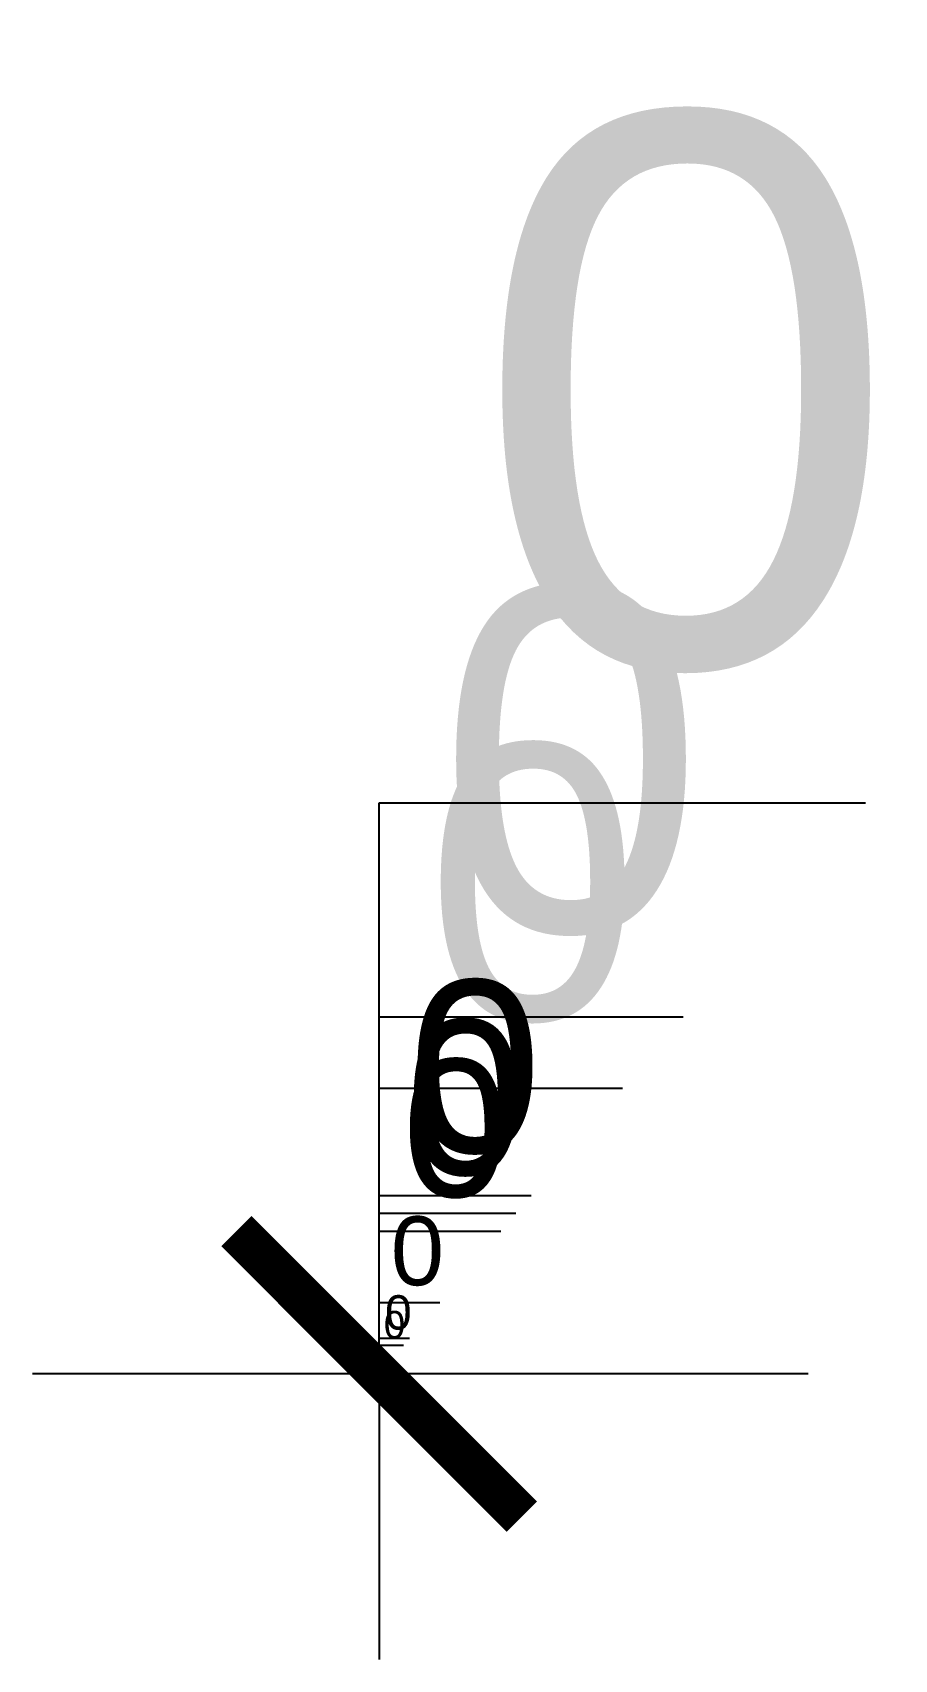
# Model space of a CAD drawing. Header units: millimetres. Extents: x -26398 to 135532, y -376633 to 43268.
# Drawn here: x -61.4 to 6.2, y -33962.1 to -33834.5 of the extents above; entities that cross this region are included whole.
import ezdxf

# ---------------------------------------------------------------- set-up
doc = ezdxf.new("R2010")
doc.units = ezdxf.units.MM
for name, color, linetype in [('0 @ 0.8', 7, 'Continuous'), ('0 @ 1', 7, 'Continuous'), ('0 @ 10', 7, 'Continuous'), ('0 @ 16', 7, 'Continuous'), ('0 @ 2', 7, 'Continuous'), ('0 @ 4', 7, 'Continuous'), ('0 @ 4.5', 7, 'Continuous'), ('0 @ 5', 7, 'Continuous'), ('0 @ 8', 7, 'Continuous')]:
    doc.layers.add(name, color=color, linetype=linetype)
doc.styles.get("Standard").update_dxf_attribs({"font": 'arial.ttf'})
doc.dimstyles.new('SCALE dimmatbang', dxfattribs={"dimscale": 70, "dimtxt": 2.7, "dimasz": 1.4, "dimexe": 1.7, "dimexo": 0.7, "dimtad": 1, "dimtoh": 1, "dimdec": 1, "dimtxsty": 'Standard', "dimblk": 'ARCHTICK', "dimcen": 2.5, "dimclrd": 1, "dimclre": 256, "dimadec": 0, "dimazin": 0, "dimtfac": 1, "dimtdec": 1, "dimtmove": 0, "dimatfit": 3, "dimfxl": 1, "dimarcsym": 0})

# ---------------------------------------------------------------- blocks, each defined once
blk = doc.blocks.new('_ArchTick')
at = {"color": 0, "linetype": 'ByBlock', "const_width": 0.15}
blk.add_lwpolyline([(-0.5, -0.5), (0.5, 0.5)], dxfattribs=at)
blk = doc.blocks.new('*D5883')
at = {"color": 1, "lineweight": -2, "transparency": 16777216}
for p, q in [((-34.23, -33939.74), (-34.23, -33936.94)), ((-34.23, -33936.94), (-31.84, -33936.94)), ((-34.23, -33939.74), (-34.23, -33941.14))]:
    blk.add_line(p, q, dxfattribs=at)
at = {"lineweight": -2, "transparency": 16777216}
blk.add_line((-0.7, -33939.74), (-35.93, -33939.74), dxfattribs=at)
blk.add_line((-0.7, -33939.74), (-35.93, -33939.74), dxfattribs=at)
at = {"layer": 'DEFPOINTS', "color": 0, "transparency": 16777216}
for p in [(-34.23, -33939.74), (0, -33939.74), (0, -33939.74)]:
    blk.add_point(p, dxfattribs=at)
at = {"color": 1, "lineweight": -2, "transparency": 16777216, "xscale": 1.4, "yscale": 1.4, "zscale": 1.4}
for rotation in [90, 270]:
    blk.add_blockref('_ArchTick', (-34.23, -33939.74), dxfattribs=dict(at, rotation=rotation))
at = {"color": 0, "transparency": 16777216, "insert": (-32.72, -33934.94), "char_height": 2.7, "attachment_point": 5}
blk.add_mtext('0', dxfattribs=at)
blk = doc.blocks.new('*D5884')
at = {"color": 1, "lineweight": -2, "transparency": 16777216}
for p, q in [((-34.23, -33939.74), (-34.23, -33927.14)), ((-34.23, -33927.14), (-23.49, -33927.14)), ((-34.23, -33939.74), (-34.23, -33946.04))]:
    blk.add_line(p, q, dxfattribs=at)
at = {"lineweight": -2, "transparency": 16777216}
blk.add_line((-3.15, -33939.74), (-41.88, -33939.74), dxfattribs=at)
blk.add_line((-3.15, -33939.74), (-41.88, -33939.74), dxfattribs=at)
at = {"layer": 'DEFPOINTS', "color": 0, "transparency": 16777216}
for p in [(-34.23, -33939.74), (0, -33939.74), (0, -33939.74)]:
    blk.add_point(p, dxfattribs=at)
at = {"color": 1, "lineweight": -2, "transparency": 16777216, "xscale": 6.3, "yscale": 6.3, "zscale": 6.3}
for rotation in [90, 270]:
    blk.add_blockref('_ArchTick', (-34.23, -33939.74), dxfattribs=dict(at, rotation=rotation))
at = {"color": 0, "transparency": 16777216, "insert": (-27.45, -33918.13), "char_height": 12.15, "attachment_point": 5}
blk.add_mtext('0', dxfattribs=at)
blk = doc.blocks.new('*D5885')
at = {"color": 1, "lineweight": -2, "transparency": 16777216}
for p, q in [((-34.23, -33939.74), (-34.23, -33911.74)), ((-34.23, -33911.74), (-10.37, -33911.74)), ((-34.23, -33939.74), (-34.23, -33953.74))]:
    blk.add_line(p, q, dxfattribs=at)
at = {"lineweight": -2, "transparency": 16777216}
blk.add_line((-7, -33939.74), (-51.23, -33939.74), dxfattribs=at)
blk.add_line((-7, -33939.74), (-51.23, -33939.74), dxfattribs=at)
at = {"layer": 'DEFPOINTS', "color": 0, "transparency": 16777216}
for p in [(-34.23, -33939.74), (0, -33939.74), (0, -33939.74)]:
    blk.add_point(p, dxfattribs=at)
at = {"color": 1, "lineweight": -2, "transparency": 16777216, "xscale": 14, "yscale": 14, "zscale": 14}
for rotation in [90, 270]:
    blk.add_blockref('_ArchTick', (-34.23, -33939.74), dxfattribs=dict(at, rotation=rotation))
at = {"color": 0, "transparency": 16777216, "insert": (-19.17, -33891.71), "char_height": 27, "attachment_point": 5}
blk.add_mtext('0', dxfattribs=at)
blk = doc.blocks.new('*D5886')
at = {"color": 1, "lineweight": -2, "transparency": 16777216}
for p, q in [((-34.23, -33939.74), (-34.23, -33917.34)), ((-34.23, -33917.34), (-15.14, -33917.34)), ((-34.23, -33939.74), (-34.23, -33950.94))]:
    blk.add_line(p, q, dxfattribs=at)
at = {"lineweight": -2, "transparency": 16777216}
blk.add_line((-5.6, -33939.74), (-47.83, -33939.74), dxfattribs=at)
blk.add_line((-5.6, -33939.74), (-47.83, -33939.74), dxfattribs=at)
at = {"layer": 'DEFPOINTS', "color": 0, "transparency": 16777216}
for p in [(-34.23, -33939.74), (0, -33939.74), (0, -33939.74)]:
    blk.add_point(p, dxfattribs=at)
at = {"color": 1, "lineweight": -2, "transparency": 16777216, "xscale": 11.2, "yscale": 11.2, "zscale": 11.2}
for rotation in [90, 270]:
    blk.add_blockref('_ArchTick', (-34.23, -33939.74), dxfattribs=dict(at, rotation=rotation))
at = {"color": 0, "transparency": 16777216, "insert": (-22.18, -33901.31), "char_height": 21.6, "attachment_point": 5}
blk.add_mtext('0', dxfattribs=at)
blk = doc.blocks.new('*D5887')
at = {"color": 1, "lineweight": -2, "transparency": 16777216}
for p, q in [((-34.23, -33939.74), (-34.23, -33928.54)), ((-34.23, -33928.54), (-24.68, -33928.54)), ((-34.23, -33939.74), (-34.23, -33945.34))]:
    blk.add_line(p, q, dxfattribs=at)
at = {"lineweight": -2, "transparency": 16777216}
blk.add_line((-2.8, -33939.74), (-41.03, -33939.74), dxfattribs=at)
blk.add_line((-2.8, -33939.74), (-41.03, -33939.74), dxfattribs=at)
at = {"layer": 'DEFPOINTS', "color": 0, "transparency": 16777216}
for p in [(-34.23, -33939.74), (0, -33939.74), (0, -33939.74)]:
    blk.add_point(p, dxfattribs=at)
at = {"color": 1, "lineweight": -2, "transparency": 16777216, "xscale": 5.6, "yscale": 5.6, "zscale": 5.6}
for rotation in [90, 270]:
    blk.add_blockref('_ArchTick', (-34.23, -33939.74), dxfattribs=dict(at, rotation=rotation))
at = {"color": 0, "transparency": 16777216, "insert": (-28.21, -33920.53), "char_height": 10.8, "attachment_point": 5}
blk.add_mtext('0', dxfattribs=at)
blk = doc.blocks.new('*D5888')
at = {"color": 1, "lineweight": -2, "transparency": 16777216}
for p, q in [((-34.23, -33939.74), (-34.23, -33934.14)), ((-34.23, -33934.14), (-29.46, -33934.14)), ((-34.23, -33939.74), (-34.23, -33942.54))]:
    blk.add_line(p, q, dxfattribs=at)
at = {"lineweight": -2, "transparency": 16777216}
blk.add_line((-1.4, -33939.74), (-37.63, -33939.74), dxfattribs=at)
blk.add_line((-1.4, -33939.74), (-37.63, -33939.74), dxfattribs=at)
at = {"layer": 'DEFPOINTS', "color": 0, "transparency": 16777216}
for p in [(-34.23, -33939.74), (0, -33939.74), (0, -33939.74)]:
    blk.add_point(p, dxfattribs=at)
at = {"color": 1, "lineweight": -2, "transparency": 16777216, "xscale": 2.8, "yscale": 2.8, "zscale": 2.8}
for rotation in [90, 270]:
    blk.add_blockref('_ArchTick', (-34.23, -33939.74), dxfattribs=dict(at, rotation=rotation))
at = {"color": 0, "transparency": 16777216, "insert": (-31.22, -33930.13), "char_height": 5.4, "attachment_point": 5}
blk.add_mtext('0', dxfattribs=at)
blk = doc.blocks.new('*D5889')
at = {"color": 1, "lineweight": -2, "transparency": 16777216}
for p, q in [((-34.23, -33939.74), (-34.23, -33925.74)), ((-34.23, -33925.74), (-22.3, -33925.74)), ((-34.23, -33939.74), (-34.23, -33946.74))]:
    blk.add_line(p, q, dxfattribs=at)
at = {"lineweight": -2, "transparency": 16777216}
blk.add_line((-3.5, -33939.74), (-42.73, -33939.74), dxfattribs=at)
blk.add_line((-3.5, -33939.74), (-42.73, -33939.74), dxfattribs=at)
at = {"layer": 'DEFPOINTS', "color": 0, "transparency": 16777216}
for p in [(-34.23, -33939.74), (0, -33939.74), (0, -33939.74)]:
    blk.add_point(p, dxfattribs=at)
at = {"color": 1, "lineweight": -2, "transparency": 16777216, "xscale": 7, "yscale": 7, "zscale": 7}
for rotation in [90, 270]:
    blk.add_blockref('_ArchTick', (-34.23, -33939.74), dxfattribs=dict(at, rotation=rotation))
at = {"color": 0, "transparency": 16777216, "insert": (-26.7, -33915.72), "char_height": 13.5, "attachment_point": 5}
blk.add_mtext('0', dxfattribs=at)
blk = doc.blocks.new('*D5890')
at = {"color": 1, "lineweight": -2, "transparency": 16777216}
for p, q in [((-34.23, -33939.74), (-34.23, -33894.94)), ((-34.23, -33894.94), (3.94, -33894.94)), ((-34.23, -33939.74), (-34.23, -33962.14))]:
    blk.add_line(p, q, dxfattribs=at)
at = {"lineweight": -2, "transparency": 16777216}
blk.add_line((-11.2, -33939.74), (-61.43, -33939.74), dxfattribs=at)
blk.add_line((-11.2, -33939.74), (-61.43, -33939.74), dxfattribs=at)
at = {"layer": 'DEFPOINTS', "color": 0, "transparency": 16777216}
for p in [(-34.23, -33939.74), (0, -33939.74), (0, -33939.74)]:
    blk.add_point(p, dxfattribs=at)
at = {"color": 1, "lineweight": -2, "transparency": 16777216, "xscale": 22.4, "yscale": 22.4, "zscale": 22.4}
for rotation in [90, 270]:
    blk.add_blockref('_ArchTick', (-34.23, -33939.74), dxfattribs=dict(at, rotation=rotation))
at = {"color": 0, "transparency": 16777216, "insert": (-10.14, -33862.88), "char_height": 43.2, "attachment_point": 5}
blk.add_mtext('0', dxfattribs=at)
blk = doc.blocks.new('*D5891')
at = {"color": 1, "lineweight": -2, "transparency": 16777216}
for p, q in [((-34.23, -33939.74), (-34.23, -33937.5)), ((-34.23, -33937.5), (-32.32, -33937.5)), ((-34.23, -33939.74), (-34.23, -33940.86))]:
    blk.add_line(p, q, dxfattribs=at)
at = {"lineweight": -2, "transparency": 16777216}
blk.add_line((-0.56, -33939.74), (-35.59, -33939.74), dxfattribs=at)
blk.add_line((-0.56, -33939.74), (-35.59, -33939.74), dxfattribs=at)
at = {"layer": 'DEFPOINTS', "color": 0, "transparency": 16777216}
for p in [(-34.23, -33939.74), (0, -33939.74), (0, -33939.74)]:
    blk.add_point(p, dxfattribs=at)
at = {"color": 1, "lineweight": -2, "transparency": 16777216, "xscale": 1.12, "yscale": 1.12, "zscale": 1.12}
for rotation in [90, 270]:
    blk.add_blockref('_ArchTick', (-34.23, -33939.74), dxfattribs=dict(at, rotation=rotation))
at = {"color": 0, "transparency": 16777216, "insert": (-33.02, -33935.9), "char_height": 2.16, "attachment_point": 5}
blk.add_mtext('0', dxfattribs=at)
blk = doc.blocks.new('*U8883')
at = {"layer": '0 @ 0.8'}
dim = blk.add_linear_dim(base=(-34.22653367, -33939.74122424), p1=(0, -33939.74122424), p2=(0, -33939.74122424), angle=90, dimstyle='SCALE dimmatbang', override={"dimscale": 0.8, "dimtix": 0, "dimtofl": 1, "dimtmove": 0, "dimatfit": 3}, dxfattribs=at)
dim.commit()
dim.dimension.update_dxf_attribs({"geometry": '*D5891', "text_midpoint": (-33.0222499, -33935.89838659)})
at = {"layer": '0 @ 1'}
dim = blk.add_linear_dim(base=(-34.22653367, -33939.74122424), p1=(0, -33939.74122424), p2=(0, -33939.74122424), angle=90, dimstyle='SCALE dimmatbang', override={"dimscale": 1, "dimtix": 0, "dimtofl": 1, "dimtmove": 0, "dimatfit": 3}, dxfattribs=at)
dim.commit()
dim.dimension.update_dxf_attribs({"geometry": '*D5883', "text_midpoint": (-32.72117896, -33934.93767718)})
at = {"layer": '0 @ 10'}
dim = blk.add_linear_dim(base=(-34.22653367, -33939.74122424), p1=(0, -33939.74122424), p2=(0, -33939.74122424), angle=90, dimstyle='SCALE dimmatbang', override={"dimscale": 10, "dimtix": 0, "dimtofl": 1, "dimtmove": 0, "dimatfit": 3}, dxfattribs=at)
dim.commit()
dim.dimension.update_dxf_attribs({"geometry": '*D5885', "text_midpoint": (-19.1729866, -33891.70575357)})
at = {"layer": '0 @ 16'}
dim = blk.add_linear_dim(base=(-34.22653367, -33939.74122424), p1=(0, -33939.74122424), p2=(0, -33939.74122424), angle=90, dimstyle='SCALE dimmatbang', override={"dimscale": 16, "dimtix": 0, "dimtofl": 1, "dimtmove": 0, "dimatfit": 3}, dxfattribs=at)
dim.commit()
dim.dimension.update_dxf_attribs({"geometry": '*D5890', "text_midpoint": (-10.14085836, -33862.88447117)})
at = {"layer": '0 @ 2'}
dim = blk.add_linear_dim(base=(-34.22653367, -33939.74122424), p1=(0, -33939.74122424), p2=(0, -33939.74122424), angle=90, dimstyle='SCALE dimmatbang', override={"dimscale": 2, "dimtix": 0, "dimtofl": 1, "dimtmove": 0, "dimatfit": 3}, dxfattribs=at)
dim.commit()
dim.dimension.update_dxf_attribs({"geometry": '*D5888', "text_midpoint": (-31.21582426, -33930.13413011)})
at = {"layer": '0 @ 4'}
dim = blk.add_linear_dim(base=(-34.22653367, -33939.74122424), p1=(0, -33939.74122424), p2=(0, -33939.74122424), angle=90, dimstyle='SCALE dimmatbang', override={"dimscale": 4, "dimtix": 0, "dimtofl": 1, "dimtmove": 0, "dimatfit": 3}, dxfattribs=at)
dim.commit()
dim.dimension.update_dxf_attribs({"geometry": '*D5887', "text_midpoint": (-28.20511484, -33920.52703598)})
at = {"layer": '0 @ 4.5'}
dim = blk.add_linear_dim(base=(-34.22653367, -33939.74122424), p1=(0, -33939.74122424), p2=(0, -33939.74122424), angle=90, dimstyle='SCALE dimmatbang', override={"dimscale": 4.5, "dimtix": 0, "dimtofl": 1, "dimtmove": 0, "dimatfit": 3}, dxfattribs=at)
dim.commit()
dim.dimension.update_dxf_attribs({"geometry": '*D5884', "text_midpoint": (-27.45243749, -33918.12526244)})
at = {"layer": '0 @ 5'}
dim = blk.add_linear_dim(base=(-34.22653367, -33939.74122424), p1=(0, -33939.74122424), p2=(0, -33939.74122424), angle=90, dimstyle='SCALE dimmatbang', override={"dimscale": 5, "dimtix": 0, "dimtofl": 1, "dimtmove": 0, "dimatfit": 3}, dxfattribs=at)
dim.commit()
dim.dimension.update_dxf_attribs({"geometry": '*D5889', "text_midpoint": (-26.69976014, -33915.72348891)})
at = {"layer": '0 @ 8'}
dim = blk.add_linear_dim(base=(-34.22653367, -33939.74122424), p1=(0, -33939.74122424), p2=(0, -33939.74122424), angle=90, dimstyle='SCALE dimmatbang', override={"dimscale": 8, "dimtix": 0, "dimtofl": 1, "dimtmove": 0, "dimatfit": 3}, dxfattribs=at)
dim.commit()
dim.dimension.update_dxf_attribs({"geometry": '*D5886', "text_midpoint": (-22.18369602, -33901.31284771)})

msp = doc.modelspace()

# ---------------------------------------------------------------- block references
msp.add_blockref('*U8883', (0, 0))

doc.saveas('drawing.dxf')
